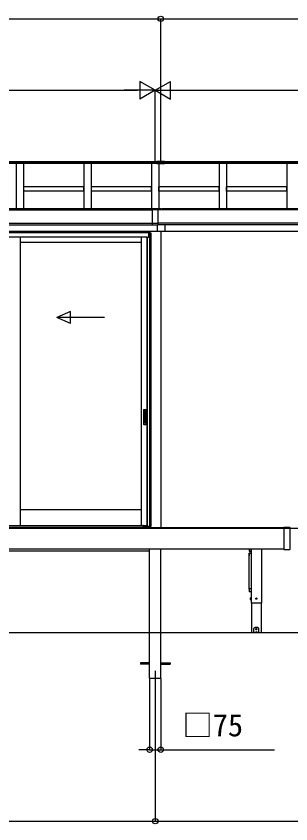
# Model space of a CAD drawing. Units: millimetres, scale not verified. Extents: x -10500 to 10500, y -15600 to 15524.
# Drawn here: x -3937 to -2089, y 6792 to 12217 of the extents above; entities that cross this region are included whole.
import ezdxf
from ezdxf.enums import TextEntityAlignment as Align

# ---------------------------------------------------------------- set-up
doc = ezdxf.new("R2010")
doc.units = ezdxf.units.MM
doc.header["$LTSCALE"] = 80
for name, color, linetype in [('0-3_YKK_12', 2, 'Continuous'), ('0-4_YKK_A1', 4, 'Continuous'), ('0-5_YKK_D', 6, 'Continuous')]:
    doc.layers.add(name, color=color, linetype=linetype)
doc.styles.add('ＭＳ ゴシック', font='')
doc.styles.get('ＭＳ ゴシック').set_extended_font_data('MS Gothic')

msp = doc.modelspace()

# ---------------------------------------------------------------- linework, layer by layer
at = {"layer": '0-3_YKK_12'}
msp.add_line((-3001.8, 7819.5), (-3001.8, 7719.5), dxfattribs=at)
at = {"layer": '0-4_YKK_A1'}
for p, q in [((-2990.3, 11239.04), (-6668.8, 11239.04)), ((-2990.3, 11232.1), (-6668.8, 11232.1)), ((-2990.3, 11240.48), (-2990.3, 11226.04)), ((-2938.3, 11240.48), (-2990.3, 11240.48)), ((-2938.3, 11232.75), (-2990.3, 11232.75)), ((-2938.3, 11240.48), (-2938.3, 11226.04)), ((665.2, 11239.04), (-2938.3, 11239.04)), ((665.2, 11232.1), (-2938.3, 11232.1)), ((-2990.3, 11226.86), (-6668.8, 11226.86)), ((-3936.8, 11226.86), (-3936.8, 10922.83)), ((-3886.8, 11226.86), (-3886.8, 10922.83)), ((-3481.8, 11226.86), (-3481.8, 10922.83)), ((-3431.8, 11226.86), (-3431.8, 10922.83)), ((-3026.8, 11226.86), (-3026.8, 10922.83)), ((-2938.3, 11226.62), (-2990.3, 11226.62)), ((-2938.3, 11226.04), (-2990.3, 11226.04)), ((-2976.8, 11226.04), (-2976.8, 10922.83)), ((665.2, 11226.86), (-2938.3, 11226.86)), ((-2571.8, 11226.86), (-2571.8, 10922.83)), ((-2521.8, 11226.86), (-2521.8, 10922.83)), ((-2116.8, 11226.86), (-2116.8, 10922.83)), ((-6598.8, 10919.03), (-3021.8, 10919.03)), ((-6598.8, 10917), (-3021.8, 10917)), ((-3021.8, 10920.7), (-3017.65, 10920.7)), ((-3021.8, 10920.7), (-3021.8, 10814.81)), ((-3021.8, 10917.84), (-2981.8, 10917.84)), ((-3017.7, 10920.03), (-3017.7, 10920.47)), ((-3014.25, 10921.74), (-3014.25, 10922.05)), ((-3012.29, 10921.45), (-3012.29, 10921.75)), ((-3011.31, 10921.45), (-3011.31, 10921.75)), ((-3009.35, 10922.05), (-3009.35, 10921.74)), ((-3005.95, 10920.7), (-2997.65, 10920.7)), ((-3005.9, 10920.03), (-3005.9, 10920.47)), ((-2997.7, 10920.03), (-2997.7, 10920.47)), ((-2994.25, 10921.74), (-2994.25, 10922.05)), ((-2992.29, 10921.45), (-2992.29, 10921.75)), ((-2991.31, 10921.45), (-2991.31, 10921.75)), ((-2989.35, 10922.05), (-2989.35, 10921.74)), ((-2985.95, 10920.7), (-2981.8, 10920.7)), ((-2985.9, 10920.03), (-2985.9, 10920.47)), ((-2981.8, 10814.81), (-2981.8, 10920.7)), ((595.2, 10919.03), (-2981.8, 10919.03)), ((595.2, 10917), (-2981.8, 10917)), ((595.2, 10922.83), (-2959.3, 10922.83)), ((-2959.3, 10922.83), (-2959.3, 10919.03)), ((-6599.3, 10827), (-3021.8, 10827)), ((-6599.3, 10816.22), (-3021.8, 10816.22)), ((-3021.8, 10825.84), (-2981.8, 10825.84)), ((-3021.8, 10814.81), (-2981.8, 10814.81)), ((595.7, 10827), (-2981.8, 10827)), ((595.7, 10816.22), (-2981.8, 10816.22)), ((-2964.3, 10769.5), (-6441.4, 10769.5)), ((-3039.8, 10769.5), (-6441.4, 10769.5)), ((-3039.8, 10762.5), (-6441.4, 10762.5)), ((-3045.3, 10731.5), (-3045.3, 10761.5)), ((-3044.8, 10761.5), (-3031.8, 10761.5)), ((-3044.8, 10761.5), (-3044.8, 10731.5)), ((-3040.6, 10761.5), (-3040.6, 8788.5)), ((-3039.8, 10769.5), (-3039.8, 10761.5)), ((-3039.3, 10769.5), (-3039.3, 10761.5)), ((-3031.8, 10761.5), (-3031.8, 8788.5)), ((-2964.3, 10769.5), (-2964.3, 8779.5)), ((595.7, 10769.5), (-2959.3, 10769.5)), ((-3910.55, 10731.5), (-3910.55, 8796)), ((-3910.55, 10699.5), (-3096.8, 10699.5)), ((-3096.8, 10731.5), (-3096.8, 8796)), ((-3059, 10731.5), (-3059, 8792.5)), ((-3055.8, 10731.5), (-3055.8, 8790)), ((-3055.8, 10731.5), (-3044.8, 10731.5)), ((-3572.02, 10233.13), (-3663.68, 10193.13)), ((-3572.02, 10153.13), (-3572.02, 10233.13)), ((-3343.68, 10193.13), (-3663.68, 10193.13)), ((-3572.02, 10153.13), (-3663.68, 10193.13)), ((-3080.8, 9571.5), (-3080.8, 9477.5)), ((-3077.8, 9574.5), (-3064.8, 9574.5)), ((-3077, 9560.5), (-3077, 9488.5)), ((-3076.9, 9560.95), (-3076.71, 9559.09)), ((-3076.71, 9558.09), (-3076.71, 9490.91)), ((-3066.6, 9561.5), (-3076, 9561.5)), ((-3066.96, 9559.09), (-3075.71, 9559.09)), ((-3067.8, 9566.5), (-3074.8, 9566.5)), ((-3074.8, 9566.49), (-3074.8, 9562)), ((-3067.8, 9564.09), (-3074.8, 9564.09)), ((-3067.8, 9563.59), (-3074.8, 9563.59)), ((-3067.8, 9566.49), (-3067.8, 9562)), ((-3065.97, 9559.09), (-3065.73, 9560.99)), ((-3065.97, 9558.09), (-3065.97, 9490.91)), ((-3065.6, 9560.5), (-3065.6, 9488.5)), ((-3061.8, 9571.5), (-3061.8, 9477.5)), ((-3077.8, 9474.5), (-3064.8, 9474.5)), ((-3076.9, 9488.05), (-3076.71, 9489.91)), ((-3066.6, 9487.5), (-3076, 9487.5)), ((-3066.96, 9489.91), (-3075.71, 9489.91)), ((-3074.8, 9482.51), (-3074.8, 9487)), ((-3067.8, 9485.41), (-3074.8, 9485.41)), ((-3067.8, 9484.91), (-3074.8, 9484.91)), ((-3067.8, 9482.5), (-3074.8, 9482.5)), ((-3067.8, 9482.51), (-3067.8, 9487)), ((-3065.73, 9488.01), (-3065.97, 9489.91)), ((-3910.55, 8902.5), (-3096.8, 8902.5)), ((-3055.8, 8792.5), (-3080.53, 8792.5)), ((-3080.3, 8789.5), (-3080.3, 8791)), ((-3055.8, 8790), (-3044.8, 8790)), ((-3045.3, 8782.5), (-3045.3, 8790)), ((-3044.8, 8782.5), (-3044.8, 8790)), ((6668.82, 8774.5), (-9281.45, 8774.5)), ((-3039.8, 8782.5), (-6599.3, 8782.5)), ((-6598.3, 8782.5), (-3045.3, 8782.5)), ((-2137.8, 8779.5), (-4806.8, 8779.5)), ((-3044.8, 8782.5), (-3043.7, 8782.5)), ((-3039.8, 8779.5), (-3039.8, 8782.5)), ((-2137.8, 8781), (-2137.8, 8778.59)), ((-2098.21, 8782), (-2136.8, 8782)), ((-2097.51, 8781.71), (-2097.41, 8781.61)), ((-2095.19, 8779.39), (-2097.41, 8781.61)), ((-2095.19, 8779.39), (-2095.09, 8779.29)), ((-2094.8, 8638.41), (-2094.8, 8778.59)), ((-2137.8, 8637.5), (-4806.8, 8637.5)), ((-2369.01, 8637.5), (-2369.01, 8623.3)), ((-2356.81, 8637.5), (-2356.81, 8637.39)), ((-2356.81, 8637.5), (-2356.81, 8274.5)), ((-2356.73, 8637.5), (-2356.73, 8274.5)), ((-2356.61, 8623.3), (-2356.61, 8637.5)), ((-2286.73, 8637.5), (-2286.73, 8274.5)), ((-2286.73, 8637.5), (-2286.73, 8274.5)), ((-2286.65, 8637.5), (-2286.65, 8274.5)), ((-2136.8, 8635), (-2098.21, 8635)), ((-2097.41, 8635.39), (-2097.51, 8635.29)), ((-2097.41, 8635.39), (-2095.19, 8637.61)), ((-2095.09, 8637.71), (-2095.19, 8637.61)), ((-6604.3, 8624.5), (-3039.3, 8624.5)), ((-2369, 8610.16), (-2369, 8593.01)), ((-2368.8, 8368.92), (-2368.8, 8609.62)), ((-2368.01, 8622.3), (-2357.61, 8622.3)), ((-2368, 8611.16), (-2357.6, 8611.16)), ((-2368, 8610.91), (-2357.6, 8610.91)), ((-2367.8, 8610.54), (-2357.8, 8610.54)), ((-2369, 8368.36), (-2369, 8368.23)), ((-2369, 8368.23), (-2369, 8367.7)), ((-2369, 8367.7), (-2369, 8365.14)), ((-2369, 8365.14), (-2369, 8353.45)), ((-2357.6, 8369.29), (-2368, 8369.29)), ((-2357.6, 8350.21), (-2368, 8350.21)), ((-2363.53, 8309.5), (-2363.08, 8310.27)), ((-2363.53, 8309.5), (-2363.53, 8299.5)), ((-2363.08, 8310.27), (-2359.53, 8310.27)), ((-2363.08, 8307.39), (-2359.53, 8307.39)), ((-2363.08, 8301.61), (-2359.53, 8301.61)), ((-2359.53, 8310.27), (-2359.53, 8298.73)), ((-2358.33, 8310.75), (-2356.73, 8310.75)), ((-2323.97, 8305), (-2322.86, 8305.02)), ((-2323.97, 8304), (-2322.86, 8303.98)), ((-2322.86, 8305.02), (-2322.35, 8305.12)), ((-2322.86, 8303.98), (-2322.35, 8303.88)), ((-2322.25, 8305.64), (-2322.35, 8305.12)), ((-2322.25, 8303.36), (-2322.35, 8303.88)), ((-2322.23, 8306.74), (-2322.25, 8305.64)), ((-2322.23, 8302.26), (-2322.25, 8303.36)), ((-2321.23, 8306.74), (-2321.21, 8305.64)), ((-2321.23, 8302.26), (-2321.21, 8303.36)), ((-2321.21, 8305.64), (-2321.11, 8305.12)), ((-2321.21, 8303.36), (-2321.11, 8303.88)), ((-2320.59, 8305.02), (-2321.11, 8305.12)), ((-2320.59, 8303.98), (-2321.11, 8303.88)), ((-2319.48, 8305), (-2320.59, 8305.02)), ((-2319.48, 8304), (-2320.59, 8303.98)), ((-2363.53, 8299.5), (-2363.08, 8298.73)), ((-2363.08, 8298.73), (-2359.53, 8298.73)), ((-2286.65, 8274.5), (-2356.81, 8274.5)), ((-2354.38, 8274.5), (-2354.38, 8074.5)), ((-2289.08, 8274.5), (-2289.08, 8074.5)), ((-2337.73, 8077.5), (-2337.73, 8104.67)), ((-2332.73, 8110.5), (-2337.14, 8106.09)), ((-2310.73, 8110.5), (-2332.73, 8110.5)), ((-2323.97, 8100), (-2322.86, 8100.02)), ((-2323.97, 8099), (-2322.86, 8098.98)), ((-2322.86, 8100.02), (-2322.35, 8100.12)), ((-2322.86, 8098.98), (-2322.35, 8098.88)), ((-2322.25, 8100.64), (-2322.35, 8100.12)), ((-2322.25, 8098.36), (-2322.35, 8098.88)), ((-2322.23, 8101.74), (-2322.25, 8100.64)), ((-2322.23, 8097.26), (-2322.25, 8098.36)), ((-2321.23, 8101.74), (-2321.21, 8100.64)), ((-2321.23, 8097.26), (-2321.21, 8098.36)), ((-2321.21, 8100.64), (-2321.11, 8100.12)), ((-2321.21, 8098.36), (-2321.11, 8098.88)), ((-2320.59, 8100.02), (-2321.11, 8100.12)), ((-2320.59, 8098.98), (-2321.11, 8098.88)), ((-2319.48, 8100), (-2320.59, 8100.02)), ((-2319.48, 8099), (-2320.59, 8098.98)), ((-2306.31, 8106.09), (-2310.73, 8110.5)), ((-2305.73, 8077.5), (-2305.73, 8104.67)), ((6668.82, 8074.5), (-9281.45, 8074.5)), ((-2289.08, 8074.5), (-2354.38, 8074.5)), ((-2337.73, 8077), (-2337.73, 8077.5)), ((-2337.73, 8074.5), (-2337.73, 8077)), ((-2337.73, 8077), (-2337.14, 8077)), ((-2337.14, 8074.5), (-2337.73, 8074.5)), ((-2337.14, 8077), (-2332.73, 8077)), ((-2310.73, 8077), (-2332.73, 8077)), ((-2310.73, 8074.5), (-2332.73, 8074.5)), ((-2323.17, 8081.96), (-2327.63, 8077.5)), ((-2325.73, 8077.92), (-2325.73, 8077.5)), ((-2325.73, 8077.5), (-2317.73, 8077.5)), ((-2325.23, 8077), (-2318.23, 8077)), ((-2315.83, 8077.5), (-2320.28, 8081.96)), ((-2317.73, 8077.92), (-2317.73, 8077.5)), ((-2310.73, 8074.5), (-2310.73, 8077)), ((-2310.73, 8077), (-2306.31, 8077)), ((-2306.31, 8074.5), (-2310.73, 8074.5)), ((-2306.31, 8077), (-2305.73, 8077)), ((-2305.73, 8077.5), (-2305.73, 8077)), ((-3039.3, 7874), (-3101.8, 7874)), ((-3101.8, 7874), (-3101.8, 7865)), ((-2964.3, 7874), (-2901.8, 7874)), ((-2901.8, 7874), (-2901.8, 7865)), ((-3039.3, 7865), (-3101.8, 7865)), ((-2964.3, 7865), (-2901.8, 7865)), ((-3039.3, 7769.5), (-2964.3, 7769.5))]:
    msp.add_line(p, q, dxfattribs=at)
for points in [[(-3482.3, 11040.73), (-3482.3, 11069.46), (-3886.3, 11069.46)], [(-3482.3, 11040.73), (-3886.3, 11040.73), (-3886.3, 11069.46)], [(-3027.3, 11040.73), (-3027.3, 11069.46), (-3431.3, 11069.46)], [(-3027.3, 11040.73), (-3431.3, 11040.73), (-3431.3, 11069.46)], [(-2572.3, 11040.73), (-2572.3, 11069.46), (-2976.3, 11069.46)], [(-2572.3, 11040.73), (-2976.3, 11040.73), (-2976.3, 11069.46)], [(-2117.3, 11040.73), (-2117.3, 11069.46), (-2521.3, 11069.46)], [(-2117.3, 11040.73), (-2521.3, 11040.73), (-2521.3, 11069.46)], [(-2964.3, 10919.03), (-2964.3, 10922.83), (-6598.8, 10922.83)], [(-3013.27, 10921.96), (-3013.14, 10921.97), (-3013, 10921.98), (-3012.87, 10921.98), (-3012.73, 10921.97), (-3012.6, 10921.95), (-3012.47, 10921.92), (-3012.35, 10921.86), (-3012.29, 10921.75)], [(-3011.31, 10921.75), (-3011.25, 10921.86), (-3011.13, 10921.92), (-3011, 10921.95), (-3010.87, 10921.97), (-3010.73, 10921.98), (-3010.6, 10921.98), (-3010.46, 10921.97), (-3010.33, 10921.96)], [(-2993.27, 10921.96), (-2993.14, 10921.97), (-2993, 10921.98), (-2992.87, 10921.98), (-2992.73, 10921.97), (-2992.6, 10921.95), (-2992.47, 10921.92), (-2992.35, 10921.86), (-2992.29, 10921.75)], [(-2991.31, 10921.75), (-2991.25, 10921.86), (-2991.13, 10921.92), (-2991, 10921.95), (-2990.87, 10921.97), (-2990.73, 10921.98), (-2990.6, 10921.98), (-2990.46, 10921.97), (-2990.33, 10921.96)], [(-2936.8, 10816.22), (-2936.8, 10769.5), (-2986.8, 10769.5), (-2986.8, 10814.81)], [(-3045.3, 10761.5), (-6441.4, 10761.5), (-6598.3, 10761.5)], [(-3055.8, 10731.5), (-6441.4, 10731.5), (-6487.2, 10731.5), (-6587.8, 10731.5)], [(-6558.3, 8796), (-5688.05, 8796), (-3085.3, 8796)], [(-3080.3, 8789.5), (-3055.8, 8789.5), (-3045.3, 8789.5)], [(-3043.7, 8782.5), (-3043.7, 8788.5), (-3031.8, 8788.5)], [(-3039.3, 8788.5), (-3039.3, 8782.5), (-3039.3, 8779.5)], [(-2137.8, 8778.59), (-2137.8, 8638.41), (-2137.8, 8636)], [(-3039.3, 7769.5), (-3039.3, 8074.5), (-3039.3, 8637.5)], [(-2964.3, 7769.5), (-2964.3, 8074.5), (-2964.3, 8637.5)], [(-2369, 8353.45), (-2369, 8351.4), (-2369, 8351.21)], [(-2356.73, 8298.25), (-2358.33, 8298.25), (-2358.33, 8310.75)], [(-2332.73, 8077), (-2332.73, 8074.5), (-2337.14, 8074.5)], [(-2305.73, 8077), (-2305.73, 8074.5), (-2306.31, 8074.5)]]:
    msp.add_lwpolyline(points, dxfattribs=at)
msp.add_lwpolyline([(-2359.53, 8310.25), (-2358.33, 8310.25), (-2358.33, 8298.75), (-2359.53, 8298.75)], close=True, dxfattribs=at)
for centre, radius in [((-2321.73, 8304.5), 4), ((-2319.61, 8302.38), 0.3), ((-2321.73, 8099.5), 4), ((-2319.61, 8097.38), 0.3)]:
    msp.add_circle(centre, radius, dxfattribs=at)
for centre, radius, start, end in [((-3077.8, 9571.5), 3, 90, 180), ((-3076, 9560.5), 1, 90, 180), ((-3075.71, 9558.09), 1, 90, 180), ((-3066.97, 9558.09), 1, 0, 90), ((-3066.6, 9560.5), 1, 0, 90), ((-3064.8, 9571.5), 3, 0, 90), ((-3077.8, 9477.5), 3, 180, 270), ((-3076, 9488.5), 1, 180, 270), ((-3075.71, 9490.91), 1, 180, 270), ((-3066.97, 9490.91), 1, 270, 0), ((-3066.6, 9488.5), 1, 270, 0), ((-3064.8, 9477.5), 3, 270, 0), ((-3085.3, 8791), 5, 0, 90), ((-2136.8, 8781), 1, 90, 180), ((-2098.21, 8781), 1, 45, 90), ((-2095.8, 8778.59), 1, 0, 45), ((-2136.8, 8636), 1, 180, 270), ((-2098.21, 8636), 1, 270, 315), ((-2095.8, 8638.41), 1, 315, 0), ((-2368.01, 8623.3), 1, 180, 270), ((-2368, 8610.16), 1, 90, 180), ((-2368.04, 8609.95), 0.964, 87.79679, 177.6127), ((-2368.12, 8593.01), 0.881, 180.33509, 219.38129), ((-2367.84, 8609.58), 0.964, 87.79679, 177.6127), ((-2357.76, 8609.58), 0.964, 6.84841, 92.20321), ((-2357.61, 8623.3), 1, 270, 0), ((-2357.6, 8610.16), 1, 37.44287, 90), ((-2357.59, 8609.89), 1.03, 40.31355, 90.66766), ((-2368.04, 8368.32), 0.964, 87.79679, 177.6127), ((-2357.56, 8368.32), 0.964, 38.24694, 92.20321), ((-2368, 8351.21), 1, 180, 270), ((-2360.97, 8308.83), 2.56, 145.61708, 214.38292), ((-2360.97, 8300.17), 2.56, 145.61708, 214.38292), ((-2353.97, 8304.5), 9.55, 162.41276, 197.58724), ((-2357.6, 8351.21), 1, 270, 322.55713), ((-2321.73, 8304.5), 2.3, 167.44414, 192.55586), ((-2321.73, 8304.5), 2.3, 77.44414, 102.55586), ((-2321.73, 8304.5), 2.3, 257.44414, 282.55586), ((-2321.73, 8304.5), 2.3, 347.44414, 12.55586), ((-2335.73, 8104.67), 2, 135, 180), ((-2321.73, 8099.5), 2.3, 167.44414, 192.55586), ((-2321.73, 8099.5), 2.3, 77.44414, 102.55586), ((-2321.73, 8099.5), 2.3, 257.44414, 282.55586), ((-2321.73, 8099.5), 2.3, 347.44414, 12.55586), ((-2307.73, 8104.67), 2, 0, 45), ((-2324.73, 8077.92), 1, 126.03188, 180), ((-2325.23, 8077.5), 0.5, 180, 270), ((-2321.73, 8073.8), 6.1, 53.96812, 126.03188), ((-2318.23, 8077.5), 0.5, 270, 0), ((-2318.73, 8077.92), 1, 0, 53.96812)]:
    msp.add_arc(centre, radius, start, end, dxfattribs=at)
for centre in [(-3011.8, 10920.47), (-2991.8, 10920.47)]:
    msp.add_ellipse(centre, major_axis=(-5.9, 0), ratio=0.310816, dxfattribs=at)
for centre, major_axis, ratio, start_param, end_param in [((-3011.8, 10920.03), (-5.9, 0), 0.310816, 0, 3.1415927), ((-3011.8, 10915.53), (8.02, 0), 0.85381, 1.7551906, 1.8813492), ((-3011.8, 10915.23), (-8.02, 0), 0.85381, 4.8967832, 5.0229419), ((-3011.8, 10914.62), (-8.02, 0), 0.85381, 4.6512338, 4.7735441), ((-3011.8, 10915.53), (-8.02, 0), 0.85381, 4.4018361, 4.5279947), ((-3011.8, 10915.23), (8.02, 0), 0.85381, 1.2602434, 1.3864021), ((-2991.8, 10920.03), (-5.9, 0), 0.310816, 0, 3.1415927), ((-2991.8, 10915.53), (8.02, 0), 0.85381, 1.7551906, 1.8813492), ((-2991.8, 10915.23), (-8.02, 0), 0.85381, 4.8967832, 5.0229419), ((-2991.8, 10914.62), (-8.02, 0), 0.85381, 4.6512338, 4.7735441), ((-2991.8, 10915.53), (-8.02, 0), 0.85381, 4.4018361, 4.5279947), ((-2991.8, 10915.23), (8.02, 0), 0.85381, 1.2602434, 1.3864021), ((-2327.13, 8077.5), (0.688, 0.425), 0.381966, 2.1243707, 3.695167), ((-2321.73, 8079.07), (0, -3.54), 0.707107, 2.5261129, 3.7570724), ((-2316.33, 8077.5), (0.688, -0.425), 0.381966, 5.7296109, 7.3004073)]:
    msp.add_ellipse(centre, major_axis=major_axis, ratio=ratio, start_param=start_param, end_param=end_param, dxfattribs=at)
at = {"layer": '0-5_YKK_D'}
for p, q in [((-6685, 12199.04), (-2964.3, 12199.04)), ((-2964.3, 11241.48), (-2964.3, 12200.04)), ((-2964.3, 11241.48), (-2964.3, 12200.04)), ((-2964.3, 12199.04), (681.4, 12199.04)), ((-3001.8, 11719.04), (-3105.72, 11779.04)), ((-3105.72, 11779.04), (-3105.72, 11659.04)), ((-3001.8, 11719.04), (-2897.88, 11779.04)), ((-2897.88, 11659.04), (-2897.88, 11779.04)), ((-3001.8, 11240.04), (-3001.8, 11720.04)), ((-3001.8, 11240.04), (-3001.8, 11720.04)), ((-6521.8, 11719.04), (-3121.8, 11719.04)), ((-3001.8, 11719.04), (-3209.65, 11719.04)), ((-3001.8, 11719.04), (-3105.72, 11659.04)), ((-3001.8, 11719.04), (-2897.88, 11659.04)), ((-3001.8, 11719.04), (-2793.95, 11719.04)), ((-2881.8, 11719.04), (518.2, 11719.04)), ((-3039.3, 7768.5), (-3039.3, 7288.5)), ((-2964.3, 7768.5), (-2964.3, 7288.5)), ((-3001.8, 7718.5), (-3001.8, 6808.5)), ((-3001.8, 7718.5), (-3001.8, 6808.5)), ((-3039.3, 7289.5), (-3111.3, 7289.5)), ((-3039.3, 7289.5), (-2964.3, 7289.5)), ((-2964.3, 7289.5), (-2200.16, 7289.5)), ((-6641.8, 6809.5), (-3001.8, 6809.5)), ((-3001.8, 6809.5), (638.2, 6809.5))]:
    msp.add_line(p, q, dxfattribs=at)
for centre in [(-2964.3, 12199.04), (-2964.3, 12199.04), (-3039.3, 7289.5), (-2964.3, 7289.5), (-3001.8, 6809.5), (-3001.8, 6809.5)]:
    msp.add_circle(centre, 18, dxfattribs=at)

# ---------------------------------------------------------------- texts
at = {"layer": '0-5_YKK_D', "style": 'ＭＳ ゴシック'}
msp.add_text('□75', height=149.6, dxfattribs=at).set_placement((-2818.55, 7334.14), align=Align.BOTTOM_LEFT)

doc.saveas('drawing.dxf')
